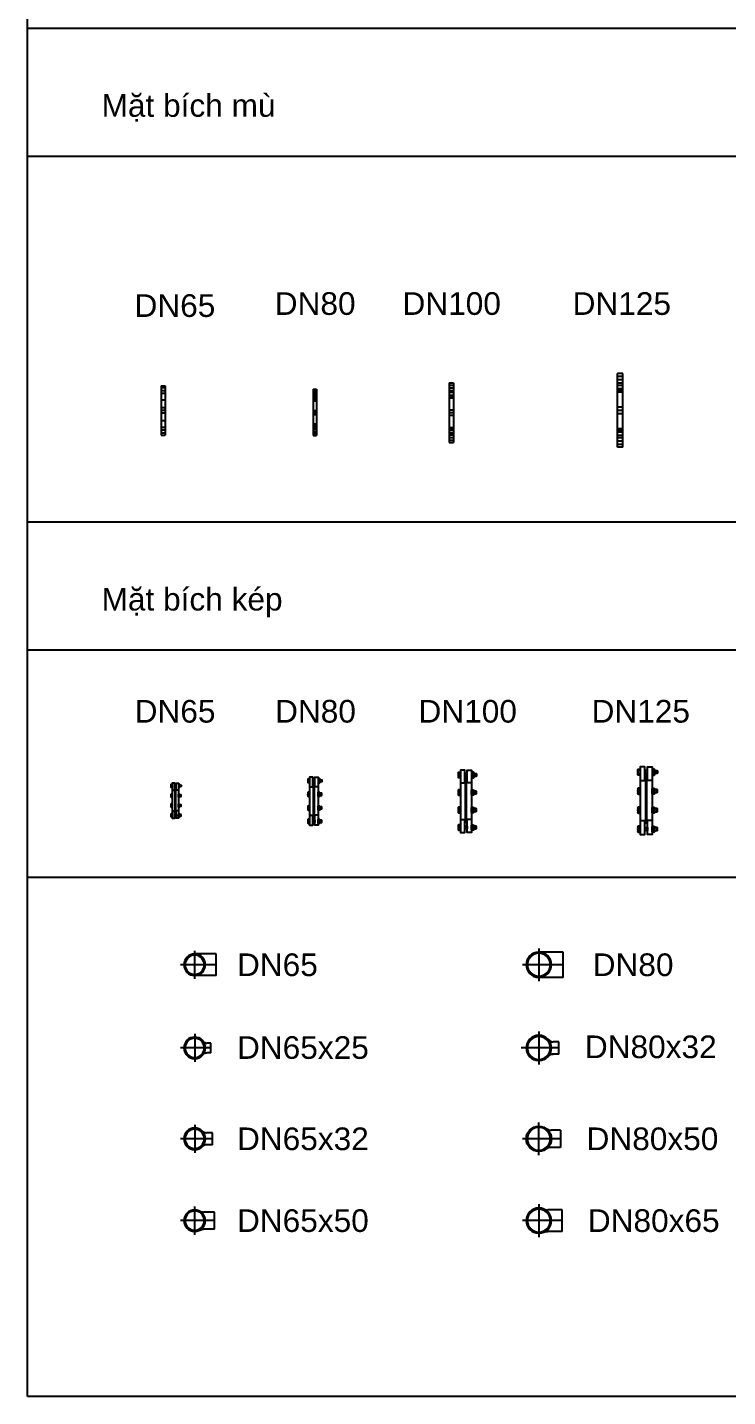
# Model space of a CAD drawing. Header units: millimetres. Extents: x 1218 to 72853, y -34712 to 16286.
# Drawn here: x 47131 to 49607, y 4969 to 9805 of the extents above; entities that cross this region are included whole.
import ezdxf
from ezdxf.enums import TextEntityAlignment as Align

# ---------------------------------------------------------------- set-up
doc = ezdxf.new("R2010")
doc.units = ezdxf.units.MM
doc.set_wipeout_variables(frame=1)
doc.linetypes.add('CENTER', pattern=[50.8, 31.75, -6.35, 6.35, -6.35])
doc.styles.get("Standard").update_dxf_attribs({"font": 'arial.ttf'})

# ---------------------------------------------------------------- blocks, each defined once
blk = doc.blocks.new('BITMU-DN65 PCCC')
at = {"color": 8}
blk.add_wipeout([(-87.5, 0), (-87.5, 14), (87.5, 14), (87.5, 0)], dxfattribs=at)
at = {"extrusion": (1, -2.22045e-16, 0)}
for p, q in [((87.5, 14), (-87.5, 14)), ((-87.5, 14), (-87.5, 0)), ((87.5, 0), (-87.5, 0)), ((87.5, 14), (87.5, 0))]:
    blk.add_line(p, q, dxfattribs=at)
at = {"color": 8}
for p, q in [((-79.5, 0), (-79.5, 14)), ((-60.5, 0), (-60.5, 14)), ((-9.5, 0), (-9.5, 14)), ((9.5, 0), (9.5, 14)), ((60.5, 0), (60.5, 14)), ((79.5, 0), (79.5, 14))]:
    blk.add_line(p, q, dxfattribs=at)
at = {"color": 8, "linetype": 'CENTER'}
for p, q in [((-70, 0), (-70, 14)), ((0, 0), (0, 14)), ((70, 0), (70, 14))]:
    blk.add_line(p, q, dxfattribs=at)
for p, q in [((-36.5, 0), (-36.5, 14)), ((36.5, 0), (36.5, 14))]:
    blk.add_line(p, q)
at = {"flags": 1}
blk.add_attdef('AMC', (0, 14), '', height=0.5, dxfattribs=at)
blk = doc.blocks.new('BITMU-DN80 PCCC')
at = {"color": 8}
blk.add_wipeout([(-81.9, 11.7), (81.9, 11.7), (81.9, 0), (-81.9, 0)], dxfattribs=at)
at = {"extrusion": (1, -2.22045e-16, 0)}
for p, q in [((81.9, 11.7), (-81.9, 11.7)), ((-81.9, 11.7), (-81.9, 0)), ((81.9, 11.7), (81.9, 0)), ((81.9, 0), (-81.9, 0))]:
    blk.add_line(p, q, dxfattribs=at)
at = {"color": 8}
for p, q in [((-75.6, 11.7), (-75.6, 0)), ((-60.8, 11.7), (-60.8, 0)), ((-55.7, 11.7), (-55.7, 0)), ((-40.8, 11.7), (-40.8, 0)), ((-7.4, 11.7), (-7.4, 0)), ((7.4, 11.7), (7.4, 0)), ((40.8, 11.7), (40.8, 0)), ((55.7, 11.7), (55.7, 0)), ((60.8, 11.7), (60.8, 0)), ((75.6, 11.7), (75.6, 0))]:
    blk.add_line(p, q, dxfattribs=at)
at = {"color": 8, "linetype": 'CENTER'}
for p, q in [((-68.2, 11.7), (-68.2, 0)), ((-48.2, 11.7), (-48.2, 0)), ((0, 11.7), (0, 0)), ((48.2, 11.7), (48.2, 0)), ((68.2, 11.7), (68.2, 0))]:
    blk.add_line(p, q, dxfattribs=at)
for p, q in [((-44.5, 11.7), (-44.5, 0)), ((44.5, 11.7), (44.5, 0))]:
    blk.add_line(p, q)
at = {"flags": 1}
blk.add_attdef('AMC', (0, 11.7), '', height=0.5, dxfattribs=at)
blk = doc.blocks.new('BITMU-DN100 PCCC')
at = {"color": 8}
blk.add_wipeout([(-105.3, 15), (105.3, 15), (105.3, 0), (-105.3, 0)], dxfattribs=at)
at = {"extrusion": (1, -2.22045e-16, 0)}
for p, q in [((105.3, 15), (-105.3, 15)), ((-105.3, 15), (-105.3, 0)), ((105.3, 15), (105.3, 0)), ((105.3, 0), (-105.3, 0))]:
    blk.add_line(p, q, dxfattribs=at)
at = {"color": 8}
for p, q in [((-97.3, 15), (-97.3, 0)), ((-78.2, 15), (-78.2, 0)), ((-71.6, 15), (-71.6, 0)), ((-52.5, 15), (-52.5, 0)), ((-9.5, 15), (-9.5, 0)), ((9.5, 15), (9.5, 0)), ((52.5, 15), (52.5, 0)), ((71.6, 15), (71.6, 0)), ((78.2, 15), (78.2, 0)), ((97.3, 15), (97.3, 0))]:
    blk.add_line(p, q, dxfattribs=at)
at = {"color": 8, "linetype": 'CENTER'}
for p, q in [((-87.7, 15), (-87.7, 0)), ((-62, 15), (-62, 0)), ((0, 15), (0, 0)), ((62, 15), (62, 0)), ((87.7, 15), (87.7, 0))]:
    blk.add_line(p, q, dxfattribs=at)
for p, q in [((-57.2, 15), (-57.2, 0)), ((57.2, 15), (57.2, 0))]:
    blk.add_line(p, q)
at = {"flags": 1}
blk.add_attdef('AMC', (0, 15), '', height=0.5, dxfattribs=at)
blk = doc.blocks.new('BITMU-DN125 PCCC')
at = {"color": 8}
blk.add_wipeout([(130.1, 0), (-130.1, 0), (-130.1, 18.6), (130.1, 18.6)], dxfattribs=at)
at = {"extrusion": (-1, -2.22045e-16, 0)}
for p, q in [((-130.1, 18.6), (130.1, 18.6)), ((-130.1, 0), (-130.1, 18.6)), ((-130.1, 0), (130.1, 0)), ((130.1, 0), (130.1, 18.6))]:
    blk.add_line(p, q, dxfattribs=at)
at = {"color": 8}
for p, q in [((-120.2, 0), (-120.2, 18.6)), ((-96.7, 0), (-96.7, 18.6)), ((-88.5, 0), (-88.5, 18.6)), ((-64.9, 0), (-64.9, 18.6)), ((-11.8, 0), (-11.8, 18.6)), ((11.8, 0), (11.8, 18.6)), ((64.9, 0), (64.9, 18.6)), ((88.5, 0), (88.5, 18.6)), ((96.7, 0), (96.7, 18.6)), ((120.2, 0), (120.2, 18.6))]:
    blk.add_line(p, q, dxfattribs=at)
at = {"color": 8, "linetype": 'CENTER'}
for p, q in [((-108.5, 0), (-108.5, 18.6)), ((-76.7, 0), (-76.7, 18.6)), ((0, 0), (0, 18.6)), ((76.7, 0), (76.7, 18.6)), ((108.5, 0), (108.5, 18.6))]:
    blk.add_line(p, q, dxfattribs=at)
for p, q in [((-70.6, 0), (-70.6, 18.6)), ((70.7, 0), (70.7, 18.6))]:
    blk.add_line(p, q)
at = {"flags": 1}
blk.add_attdef('AMC', (0, 18.6), '', height=0.5, dxfattribs=at)
blk = doc.blocks.new('BITKEP-DN125 PCCC')
at = {"color": 8}
for p, q in [((28.7, 105.1), (39.5, 105.1)), ((38.4, 106.2), (38.4, 95.5)), ((-2.5, 93.7), (0, 93.7)), ((-2.5, 93.7), (-2.5, 79.5)), ((0, 79.5), (0, 93.7)), ((39.5, 96.5), (28.7, 96.5)), ((39.5, 37.8), (28.7, 37.8)), ((28.7, 29.2), (39.5, 29.2)), ((38.4, 28.1), (38.4, 38.8)), ((39.5, -29.4), (28.7, -29.4)), ((28.7, -38), (39.5, -38)), ((38.4, -39.1), (38.4, -28.3)), ((39.5, -96.5), (28.7, -96.5)), ((38.4, -106.2), (38.4, -95.5)), ((28.7, -105.1), (39.5, -105.1))]:
    blk.add_line(p, q, dxfattribs=at)
for p, q in [((-22.7, 70.5), (-2.5, 70.5)), ((-5.9, 82.9), (-2.5, 79.5)), ((-2.5, -79.5), (-2.5, 79.5)), ((3.4, 82.9), (0, 79.5)), ((0, 79.5), (0, -79.5)), ((20.1, 70.5), (0, 70.5)), ((-22.7, -70.5), (-2.5, -70.5)), ((-5.9, -82.9), (-2.5, -79.5)), ((0, -79.5), (-2.5, -79.5)), ((20.1, -70.5), (0, -70.5)), ((3.4, -82.9), (0, -79.5))]:
    blk.add_line(p, q)
at = {"color": 8, "linetype": 'Continuous'}
for points in [[(-22.7, 90.1), (-29.4, 90.1), (-30.2, 91.5), (-30.2, 110.2), (-29.4, 111.6), (-22.7, 111.6)], [(27.9, 90.1), (28.7, 91.5), (28.7, 110.2), (27.9, 111.6), (20.9, 111.6), (20.1, 110.2), (20.1, 91.5), (20.9, 90.1)], [(-22.7, 44.2), (-29.4, 44.2), (-30.2, 42.8), (-30.2, 24.1), (-29.4, 22.7), (-22.7, 22.7)], [(27.9, 44.2), (28.7, 42.8), (28.7, 24.1), (27.9, 22.7), (20.9, 22.7), (20.1, 24.1), (20.1, 42.8), (20.9, 44.2)], [(-22.7, -22.9), (-29.4, -22.9), (-30.2, -24.3), (-30.2, -43.1), (-29.4, -44.4), (-22.7, -44.4)], [(27.9, -22.9), (28.7, -24.3), (28.7, -43.1), (27.9, -44.4), (20.9, -44.4), (20.1, -43.1), (20.1, -24.3), (20.9, -22.9)], [(-22.7, -90.1), (-29.4, -90.1), (-30.2, -91.5), (-30.2, -110.2), (-29.4, -111.6), (-22.7, -111.6)], [(27.9, -90.1), (28.7, -91.5), (28.7, -110.2), (27.9, -111.6), (20.9, -111.6), (20.1, -110.2), (20.1, -91.5), (20.9, -90.1)]]:
    blk.add_lwpolyline(points, close=True, dxfattribs=at)
for points in [[(-29.4, 111.6, 0.2948), (-29.4, 106.2, 0.1474), (-29.4, 95.5, 0.2948), (-29.4, 90.1, 0.2948)], [(20.9, 111.6, 0.2948), (20.9, 106.2, 0.1474), (20.9, 95.5, 0.2948), (20.9, 90.1, 0.2948)], [(27.9, 111.6, -0.2948), (27.9, 106.2, -0.1474), (27.9, 95.5, -0.2948), (27.9, 90.1, -0.2948)], [(-29.4, 22.7, -0.2948), (-29.4, 28.1, -0.1474), (-29.4, 38.8, -0.2948), (-29.4, 44.2, -0.2948)], [(20.9, 22.7, -0.2948), (20.9, 28.1, -0.1474), (20.9, 38.8, -0.2948), (20.9, 44.2, -0.2948)], [(27.9, 22.7, 0.2948), (27.9, 28.1, 0.1474), (27.9, 38.8, 0.2948), (27.9, 44.2, 0.2948)], [(-29.4, -44.4, -0.2948), (-29.4, -39.1, -0.1474), (-29.4, -28.3, -0.2948), (-29.4, -22.9, -0.2948)], [(20.9, -44.4, -0.2948), (20.9, -39.1, -0.1474), (20.9, -28.3, -0.2948), (20.9, -22.9, -0.2948)], [(27.9, -44.4, 0.2948), (27.9, -39.1, 0.1474), (27.9, -28.3, 0.2948), (27.9, -22.9, 0.2948)], [(-29.4, -111.6, -0.2948), (-29.4, -106.2, -0.1474), (-29.4, -95.5, -0.2948), (-29.4, -90.1, -0.2948)], [(20.9, -111.6, -0.2948), (20.9, -106.2, -0.1474), (20.9, -95.5, -0.2948), (20.9, -90.1, -0.2948)], [(27.9, -111.6, 0.2948), (27.9, -106.2, 0.1474), (27.9, -95.5, 0.2948), (27.9, -90.1, 0.2948)]]:
    blk.add_lwpolyline(points, format="xyb", dxfattribs=at)
for points in [[(-22.7, 106.2), (-29.4, 106.2)], [(20.9, 106.2), (27.9, 106.2)], [(-22.7, 95.5), (-29.4, 95.5)], [(20.9, 95.5), (27.9, 95.5)], [(-22.7, 38.8), (-29.4, 38.8)], [(-22.7, 28.1), (-29.4, 28.1)], [(20.9, 38.8), (27.9, 38.8)], [(20.9, 28.1), (27.9, 28.1)], [(-22.7, -28.3), (-29.4, -28.3)], [(-22.7, -39.1), (-29.4, -39.1)], [(20.9, -28.3), (27.9, -28.3)], [(20.9, -39.1), (27.9, -39.1)], [(-22.7, -95.5), (-29.4, -95.5)], [(20.9, -95.5), (27.9, -95.5)], [(-22.7, -106.2), (-29.4, -106.2)], [(20.9, -106.2), (27.9, -106.2)]]:
    blk.add_lwpolyline(points, dxfattribs=at)
for points in [[(-5.9, 70.5), (-5.9, 119.6), (-22.7, 119.6), (-22.7, -119.6), (-5.9, -119.6), (-5.9, -70.5)], [(3.4, 70.5), (3.4, 119.6), (20.1, 119.6), (20.1, -119.6), (3.4, -119.6), (3.4, -70.5)]]:
    blk.add_lwpolyline(points)
at = {"color": 8}
for points in [[(-5.9, 95.5), (3.4, 95.5), (3.4, 106.2), (-5.9, 106.2)], [(-5.9, 96.5), (3.4, 96.5), (3.4, 105.1), (-5.9, 105.1)], [(-5.9, -95.5), (3.4, -95.5), (3.4, -106.2), (-5.9, -106.2)], [(-5.9, -96.5), (3.4, -96.5), (3.4, -105.1), (-5.9, -105.1)]]:
    blk.add_lwpolyline(points, close=True, dxfattribs=at)
for points in [[(28.7, 106.2), (38.4, 106.2), (39.5, 105.1), (39.5, 96.5), (38.4, 95.5), (28.7, 95.5)], [(28.7, 28.1), (38.4, 28.1), (39.5, 29.2), (39.5, 37.8), (38.4, 38.8), (28.7, 38.8)], [(28.7, -39.1), (38.4, -39.1), (39.5, -38), (39.5, -29.4), (38.4, -28.3), (28.7, -28.3)], [(28.7, -106.2), (38.4, -106.2), (39.5, -105.1), (39.5, -96.5), (38.4, -95.5), (28.7, -95.5)]]:
    blk.add_lwpolyline(points, dxfattribs=at)
at = {"flags": 1}
blk.add_attdef('AMC', (20.1, 0), '', height=0.5, dxfattribs=at)
blk = doc.blocks.new('BITKEP-DN100 PCCC')
at = {"color": 8}
for p, q in [((35.3, 97.7), (35.3, 87.8)), ((-2.3, 86.2), (0, 86.2)), ((-2.3, 86.2), (-2.3, 73.2)), ((0, 73.2), (0, 86.2)), ((26.4, 96.7), (36.3, 96.7)), ((36.3, 88.8), (26.4, 88.8)), ((36.3, 34.7), (26.4, 34.7)), ((26.4, 26.8), (36.3, 26.8)), ((35.3, 25.8), (35.3, 35.7)), ((36.3, -27), (26.4, -27)), ((26.4, -34.9), (36.3, -34.9)), ((35.3, -35.9), (35.3, -26)), ((36.3, -88.8), (26.4, -88.8)), ((26.4, -96.7), (36.3, -96.7)), ((35.3, -97.7), (35.3, -87.8))]:
    blk.add_line(p, q, dxfattribs=at)
for p, q in [((-20.8, 64.8), (-2.3, 64.8)), ((-5.4, 76.2), (-2.3, 73.2)), ((-2.3, -73.2), (-2.3, 73.2)), ((3.1, 76.2), (0, 73.2)), ((0, 73.2), (0, -73.2)), ((18.5, 64.8), (0, 64.8)), ((-20.8, -64.8), (-2.3, -64.8)), ((-5.4, -76.2), (-2.3, -73.2)), ((0, -73.2), (-2.3, -73.2)), ((18.5, -64.8), (0, -64.8)), ((3.1, -76.2), (0, -73.2))]:
    blk.add_line(p, q)
at = {"color": 8, "linetype": 'Continuous'}
for points in [[(-20.8, 82.9), (-27, 82.9), (-27.8, 84.1), (-27.8, 101.4), (-27, 102.6), (-20.8, 102.6)], [(25.7, 82.9), (26.4, 84.1), (26.4, 101.4), (25.7, 102.6), (19.3, 102.6), (18.5, 101.4), (18.5, 84.1), (19.3, 82.9)], [(-20.8, 40.7), (-27, 40.7), (-27.8, 39.4), (-27.8, 22.2), (-27, 20.9), (-20.8, 20.9)], [(25.7, 40.7), (26.4, 39.4), (26.4, 22.2), (25.7, 20.9), (19.3, 20.9), (18.5, 22.2), (18.5, 39.4), (19.3, 40.7)], [(-20.8, -21.1), (-27, -21.1), (-27.8, -22.4), (-27.8, -39.6), (-27, -40.9), (-20.8, -40.9)], [(25.7, -21.1), (26.4, -22.4), (26.4, -39.6), (25.7, -40.9), (19.3, -40.9), (18.5, -39.6), (18.5, -22.4), (19.3, -21.1)], [(-20.8, -82.9), (-27, -82.9), (-27.8, -84.1), (-27.8, -101.4), (-27, -102.6), (-20.8, -102.6)], [(25.7, -82.9), (26.4, -84.1), (26.4, -101.4), (25.7, -102.6), (19.3, -102.6), (18.5, -101.4), (18.5, -84.1), (19.3, -82.9)]]:
    blk.add_lwpolyline(points, close=True, dxfattribs=at)
for points in [[(-27, 102.6, 0.2948), (-27, 97.7, 0.1474), (-27, 87.8, 0.2948), (-27, 82.9, 0.2948)], [(19.3, 102.6, 0.2948), (19.3, 97.7, 0.1474), (19.3, 87.8, 0.2948), (19.3, 82.9, 0.2948)], [(25.7, 102.6, -0.2948), (25.7, 97.7, -0.1474), (25.7, 87.8, -0.2948), (25.7, 82.9, -0.2948)], [(-27, 20.9, -0.2948), (-27, 25.8, -0.1474), (-27, 35.7, -0.2948), (-27, 40.7, -0.2948)], [(19.3, 20.9, -0.2948), (19.3, 25.8, -0.1474), (19.3, 35.7, -0.2948), (19.3, 40.7, -0.2948)], [(25.7, 20.9, 0.2948), (25.7, 25.8, 0.1474), (25.7, 35.7, 0.2948), (25.7, 40.7, 0.2948)], [(-27, -40.9, -0.2948), (-27, -35.9, -0.1474), (-27, -26, -0.2948), (-27, -21.1, -0.2948)], [(19.3, -40.9, -0.2948), (19.3, -35.9, -0.1474), (19.3, -26, -0.2948), (19.3, -21.1, -0.2948)], [(25.7, -40.9, 0.2948), (25.7, -35.9, 0.1474), (25.7, -26, 0.2948), (25.7, -21.1, 0.2948)], [(-27, -102.6, -0.2948), (-27, -97.7, -0.1474), (-27, -87.8, -0.2948), (-27, -82.9, -0.2948)], [(19.3, -102.6, -0.2948), (19.3, -97.7, -0.1474), (19.3, -87.8, -0.2948), (19.3, -82.9, -0.2948)], [(25.7, -102.6, 0.2948), (25.7, -97.7, 0.1474), (25.7, -87.8, 0.2948), (25.7, -82.9, 0.2948)]]:
    blk.add_lwpolyline(points, format="xyb", dxfattribs=at)
for points in [[(-20.8, 97.7), (-27, 97.7)], [(19.3, 97.7), (25.7, 97.7)], [(-20.8, 87.8), (-27, 87.8)], [(19.3, 87.8), (25.7, 87.8)], [(-20.8, 35.7), (-27, 35.7)], [(-20.8, 25.8), (-27, 25.8)], [(19.3, 35.7), (25.7, 35.7)], [(19.3, 25.8), (25.7, 25.8)], [(-20.8, -26), (-27, -26)], [(-20.8, -35.9), (-27, -35.9)], [(19.3, -26), (25.7, -26)], [(19.3, -35.9), (25.7, -35.9)], [(-20.8, -87.8), (-27, -87.8)], [(19.3, -87.8), (25.7, -87.8)], [(-20.8, -97.7), (-27, -97.7)], [(19.3, -97.7), (25.7, -97.7)]]:
    blk.add_lwpolyline(points, dxfattribs=at)
for points in [[(-5.4, 64.8), (-5.4, 110), (-20.8, 110), (-20.8, -110), (-5.4, -110), (-5.4, -64.8)], [(3.1, 64.8), (3.1, 110), (18.5, 110), (18.5, -110), (3.1, -110), (3.1, -64.8)]]:
    blk.add_lwpolyline(points)
at = {"color": 8}
for points in [[(-5.4, 87.8), (3.1, 87.8), (3.1, 97.7), (-5.4, 97.7)], [(-5.4, 88.8), (3.1, 88.8), (3.1, 96.7), (-5.4, 96.7)], [(-5.4, -87.8), (3.1, -87.8), (3.1, -97.7), (-5.4, -97.7)], [(-5.4, -88.8), (3.1, -88.8), (3.1, -96.7), (-5.4, -96.7)]]:
    blk.add_lwpolyline(points, close=True, dxfattribs=at)
for points in [[(26.4, 97.7), (35.3, 97.7), (36.3, 96.7), (36.3, 88.8), (35.3, 87.8), (26.4, 87.8)], [(26.4, 25.8), (35.3, 25.8), (36.3, 26.8), (36.3, 34.7), (35.3, 35.7), (26.4, 35.7)], [(26.4, -35.9), (35.3, -35.9), (36.3, -34.9), (36.3, -27), (35.3, -26), (26.4, -26)], [(26.4, -97.7), (35.3, -97.7), (36.3, -96.7), (36.3, -88.8), (35.3, -87.8), (26.4, -87.8)]]:
    blk.add_lwpolyline(points, dxfattribs=at)
at = {"flags": 1}
blk.add_attdef('AMC', (18.5, 0), '', height=0.5, dxfattribs=at)
blk = doc.blocks.new('BITKEP-DN80 PCCC')
for p, q in [((-16.1, 50.1), (-1.8, 50.1)), ((-4.2, 58.9), (-1.8, 56.5)), ((-1.8, -56.5), (-1.8, 56.5)), ((2.4, 58.9), (0, 56.5)), ((0, 56.5), (0, -56.5)), ((14.3, 50.1), (0, 50.1)), ((-16.1, -50.1), (-1.8, -50.1)), ((-4.2, -58.9), (-1.8, -56.5)), ((0, -56.5), (-1.8, -56.5)), ((14.3, -50.1), (0, -50.1)), ((2.4, -58.9), (0, -56.5))]:
    blk.add_line(p, q)
at = {"color": 8}
for p, q in [((-1.8, 66.6), (0, 66.6)), ((-1.8, 66.6), (-1.8, 56.5)), ((0, 56.5), (0, 66.6)), ((20.4, 74.6), (28, 74.6)), ((28, 68.5), (20.4, 68.5)), ((27.3, 75.4), (27.3, 67.8)), ((28, 26.8), (20.4, 26.8)), ((20.4, 20.7), (28, 20.7)), ((27.3, 19.9), (27.3, 27.6)), ((28, -20.9), (20.4, -20.9)), ((20.4, -27), (28, -27)), ((27.3, -27.7), (27.3, -20.1)), ((28, -68.5), (20.4, -68.5)), ((20.4, -74.6), (28, -74.6)), ((27.3, -75.4), (27.3, -67.8))]:
    blk.add_line(p, q, dxfattribs=at)
at = {"color": 8, "linetype": 'Continuous'}
for points in [[(-16.1, 64), (-20.9, 64), (-21.4, 64.9), (-21.4, 78.2), (-20.9, 79.2), (-16.1, 79.2)], [(19.8, 64), (20.4, 64.9), (20.4, 78.2), (19.8, 79.2), (14.9, 79.2), (14.3, 78.2), (14.3, 64.9), (14.9, 64)], [(-16.1, 31.4), (-20.9, 31.4), (-21.4, 30.4), (-21.4, 17.1), (-20.9, 16.1), (-16.1, 16.1)], [(19.8, 31.4), (20.4, 30.4), (20.4, 17.1), (19.8, 16.1), (14.9, 16.1), (14.3, 17.1), (14.3, 30.4), (14.9, 31.4)], [(-16.1, -16.3), (-20.9, -16.3), (-21.4, -17.3), (-21.4, -30.6), (-20.9, -31.5), (-16.1, -31.5)], [(19.8, -16.3), (20.4, -17.3), (20.4, -30.6), (19.8, -31.5), (14.9, -31.5), (14.3, -30.6), (14.3, -17.3), (14.9, -16.3)], [(-16.1, -64), (-20.9, -64), (-21.4, -64.9), (-21.4, -78.2), (-20.9, -79.2), (-16.1, -79.2)], [(19.8, -64), (20.4, -64.9), (20.4, -78.2), (19.8, -79.2), (14.9, -79.2), (14.3, -78.2), (14.3, -64.9), (14.9, -64)]]:
    blk.add_lwpolyline(points, close=True, dxfattribs=at)
for points in [[(-20.9, 79.2, 0.2948), (-20.9, 75.4, 0.1474), (-20.9, 67.8, 0.2948), (-20.9, 64, 0.2948)], [(14.9, 79.2, 0.2948), (14.9, 75.4, 0.1474), (14.9, 67.8, 0.2948), (14.9, 64, 0.2948)], [(19.8, 79.2, -0.2948), (19.8, 75.4, -0.1474), (19.8, 67.8, -0.2948), (19.8, 64, -0.2948)], [(-20.9, 16.1, -0.2948), (-20.9, 19.9, -0.1474), (-20.9, 27.6, -0.2948), (-20.9, 31.4, -0.2948)], [(14.9, 16.1, -0.2948), (14.9, 19.9, -0.1474), (14.9, 27.6, -0.2948), (14.9, 31.4, -0.2948)], [(19.8, 16.1, 0.2948), (19.8, 19.9, 0.1474), (19.8, 27.6, 0.2948), (19.8, 31.4, 0.2948)], [(-20.9, -31.5, -0.2948), (-20.9, -27.7, -0.1474), (-20.9, -20.1, -0.2948), (-20.9, -16.3, -0.2948)], [(14.9, -31.5, -0.2948), (14.9, -27.7, -0.1474), (14.9, -20.1, -0.2948), (14.9, -16.3, -0.2948)], [(19.8, -31.5, 0.2948), (19.8, -27.7, 0.1474), (19.8, -20.1, 0.2948), (19.8, -16.3, 0.2948)], [(-20.9, -79.2, -0.2948), (-20.9, -75.4, -0.1474), (-20.9, -67.8, -0.2948), (-20.9, -64, -0.2948)], [(14.9, -79.2, -0.2948), (14.9, -75.4, -0.1474), (14.9, -67.8, -0.2948), (14.9, -64, -0.2948)], [(19.8, -79.2, 0.2948), (19.8, -75.4, 0.1474), (19.8, -67.8, 0.2948), (19.8, -64, 0.2948)]]:
    blk.add_lwpolyline(points, format="xyb", dxfattribs=at)
for points in [[(-16.1, 75.4), (-20.9, 75.4)], [(-16.1, 67.8), (-20.9, 67.8)], [(14.9, 75.4), (19.8, 75.4)], [(14.9, 67.8), (19.8, 67.8)], [(-16.1, 27.6), (-20.9, 27.6)], [(-16.1, 19.9), (-20.9, 19.9)], [(14.9, 27.6), (19.8, 27.6)], [(14.9, 19.9), (19.8, 19.9)], [(-16.1, -20.1), (-20.9, -20.1)], [(-16.1, -27.7), (-20.9, -27.7)], [(14.9, -20.1), (19.8, -20.1)], [(14.9, -27.7), (19.8, -27.7)], [(-16.1, -67.8), (-20.9, -67.8)], [(-16.1, -75.4), (-20.9, -75.4)], [(14.9, -67.8), (19.8, -67.8)], [(14.9, -75.4), (19.8, -75.4)]]:
    blk.add_lwpolyline(points, dxfattribs=at)
for points in [[(-4.2, 50.1), (-4.2, 84.9), (-16.1, 84.9), (-16.1, -84.9), (-4.2, -84.9), (-4.2, -50.1)], [(2.4, 50.1), (2.4, 84.9), (14.3, 84.9), (14.3, -84.9), (2.4, -84.9), (2.4, -50.1)]]:
    blk.add_lwpolyline(points)
at = {"color": 8}
for points in [[(-4.2, 67.8), (2.4, 67.8), (2.4, 75.4), (-4.2, 75.4)], [(-4.2, 68.5), (2.4, 68.5), (2.4, 74.6), (-4.2, 74.6)], [(-4.2, -67.8), (2.4, -67.8), (2.4, -75.4), (-4.2, -75.4)], [(-4.2, -68.5), (2.4, -68.5), (2.4, -74.6), (-4.2, -74.6)]]:
    blk.add_lwpolyline(points, close=True, dxfattribs=at)
for points in [[(20.4, 75.4), (27.3, 75.4), (28, 74.6), (28, 68.5), (27.3, 67.8), (20.4, 67.8)], [(20.4, 19.9), (27.3, 19.9), (28, 20.7), (28, 26.8), (27.3, 27.6), (20.4, 27.6)], [(20.4, -27.7), (27.3, -27.7), (28, -27), (28, -20.9), (27.3, -20.1), (20.4, -20.1)], [(20.4, -75.4), (27.3, -75.4), (28, -74.6), (28, -68.5), (27.3, -67.8), (20.4, -67.8)]]:
    blk.add_lwpolyline(points, dxfattribs=at)
at = {"flags": 1}
blk.add_attdef('AMC', (14.3, 0), '', height=0.5, dxfattribs=at)
blk = doc.blocks.new('BITKEP-DN65 PCCC')
at = {"color": 8}
for p, q in [((-1.3, 48.5), (0, 48.5)), ((-1.3, 48.5), (-1.3, 41.2)), ((0, 41.2), (0, 48.5)), ((14.9, 54.4), (20.4, 54.4)), ((20.4, 50), (14.9, 50)), ((19.9, 55), (19.9, 49.4)), ((20.4, 19.5), (14.9, 19.5)), ((14.9, 15.1), (20.4, 15.1)), ((19.9, 14.5), (19.9, 20.1)), ((20.4, -15.2), (14.9, -15.2)), ((14.9, -19.7), (20.4, -19.7)), ((19.9, -20.2), (19.9, -14.7)), ((20.4, -50), (14.9, -50)), ((14.9, -54.4), (20.4, -54.4)), ((19.9, -55), (19.9, -49.4))]:
    blk.add_line(p, q, dxfattribs=at)
for p, q in [((-11.7, 36.5), (-1.3, 36.5)), ((-3, 42.9), (-1.3, 41.2)), ((-1.3, -41.2), (-1.3, 41.2)), ((1.7, 42.9), (0, 41.2)), ((0, 41.2), (0, -41.2)), ((10.4, 36.5), (0, 36.5)), ((-11.7, -36.5), (-1.3, -36.5)), ((-3, -42.9), (-1.3, -41.2)), ((0, -41.2), (-1.3, -41.2)), ((10.4, -36.5), (0, -36.5)), ((1.7, -42.9), (0, -41.2))]:
    blk.add_line(p, q)
at = {"color": 8, "linetype": 'Continuous'}
for points in [[(-11.7, 46.6), (-15.2, 46.6), (-15.6, 47.3), (-15.6, 57.1), (-15.2, 57.8), (-11.7, 57.8)], [(14.5, 46.6), (14.9, 47.3), (14.9, 57.1), (14.5, 57.8), (10.8, 57.8), (10.4, 57.1), (10.4, 47.3), (10.8, 46.6)], [(-11.7, 22.9), (-15.2, 22.9), (-15.6, 22.2), (-15.6, 12.5), (-15.2, 11.8), (-11.7, 11.8)], [(14.5, 22.9), (14.9, 22.2), (14.9, 12.5), (14.5, 11.8), (10.8, 11.8), (10.4, 12.5), (10.4, 22.2), (10.8, 22.9)], [(-11.7, -11.9), (-15.2, -11.9), (-15.6, -12.6), (-15.6, -22.3), (-15.2, -23), (-11.7, -23)], [(-11.7, -46.6), (-15.2, -46.6), (-15.6, -47.3), (-15.6, -57.1), (-15.2, -57.8), (-11.7, -57.8)], [(14.5, -11.9), (14.9, -12.6), (14.9, -22.3), (14.5, -23), (10.8, -23), (10.4, -22.3), (10.4, -12.6), (10.8, -11.9)], [(14.5, -46.6), (14.9, -47.3), (14.9, -57.1), (14.5, -57.8), (10.8, -57.8), (10.4, -57.1), (10.4, -47.3), (10.8, -46.6)]]:
    blk.add_lwpolyline(points, close=True, dxfattribs=at)
for points in [[(-15.2, 57.8, 0.2948), (-15.2, 55, 0.1474), (-15.2, 49.4, 0.2948), (-15.2, 46.6, 0.2948)], [(10.8, 57.8, 0.2948), (10.8, 55, 0.1474), (10.8, 49.4, 0.2948), (10.8, 46.6, 0.2948)], [(14.5, 57.8, -0.2948), (14.5, 55, -0.1474), (14.5, 49.4, -0.2948), (14.5, 46.6, -0.2948)], [(-15.2, 11.8, -0.2948), (-15.2, 14.5, -0.1474), (-15.2, 20.1, -0.2948), (-15.2, 22.9, -0.2948)], [(10.8, 11.8, -0.2948), (10.8, 14.5, -0.1474), (10.8, 20.1, -0.2948), (10.8, 22.9, -0.2948)], [(14.5, 11.8, 0.2948), (14.5, 14.5, 0.1474), (14.5, 20.1, 0.2948), (14.5, 22.9, 0.2948)], [(-15.2, -23, -0.2948), (-15.2, -20.2, -0.1474), (-15.2, -14.7, -0.2948), (-15.2, -11.9, -0.2948)], [(-15.2, -57.8, -0.2948), (-15.2, -55, -0.1474), (-15.2, -49.4, -0.2948), (-15.2, -46.6, -0.2948)], [(10.8, -23, -0.2948), (10.8, -20.2, -0.1474), (10.8, -14.7, -0.2948), (10.8, -11.9, -0.2948)], [(10.8, -57.8, -0.2948), (10.8, -55, -0.1474), (10.8, -49.4, -0.2948), (10.8, -46.6, -0.2948)], [(14.5, -23, 0.2948), (14.5, -20.2, 0.1474), (14.5, -14.7, 0.2948), (14.5, -11.9, 0.2948)], [(14.5, -57.8, 0.2948), (14.5, -55, 0.1474), (14.5, -49.4, 0.2948), (14.5, -46.6, 0.2948)]]:
    blk.add_lwpolyline(points, format="xyb", dxfattribs=at)
for points in [[(-11.7, 55), (-15.2, 55)], [(-11.7, 49.4), (-15.2, 49.4)], [(10.8, 55), (14.5, 55)], [(10.8, 49.4), (14.5, 49.4)], [(-11.7, 20.1), (-15.2, 20.1)], [(-11.7, 14.5), (-15.2, 14.5)], [(10.8, 20.1), (14.5, 20.1)], [(10.8, 14.5), (14.5, 14.5)], [(-11.7, -14.7), (-15.2, -14.7)], [(-11.7, -20.2), (-15.2, -20.2)], [(10.8, -14.7), (14.5, -14.7)], [(10.8, -20.2), (14.5, -20.2)], [(-11.7, -49.4), (-15.2, -49.4)], [(-11.7, -55), (-15.2, -55)], [(10.8, -49.4), (14.5, -49.4)], [(10.8, -55), (14.5, -55)]]:
    blk.add_lwpolyline(points, dxfattribs=at)
for points in [[(-3, 36.5), (-3, 61.9), (-11.7, 61.9), (-11.7, -61.9), (-3, -61.9), (-3, -36.5)], [(1.7, 36.5), (1.7, 61.9), (10.4, 61.9), (10.4, -61.9), (1.7, -61.9), (1.7, -36.5)]]:
    blk.add_lwpolyline(points)
at = {"color": 8}
for points in [[(-3, 49.4), (1.7, 49.4), (1.7, 55), (-3, 55)], [(-3, 50), (1.7, 50), (1.7, 54.4), (-3, 54.4)], [(-3, -49.4), (1.7, -49.4), (1.7, -55), (-3, -55)], [(-3, -50), (1.7, -50), (1.7, -54.4), (-3, -54.4)]]:
    blk.add_lwpolyline(points, close=True, dxfattribs=at)
for points in [[(14.9, 55), (19.9, 55), (20.4, 54.4), (20.4, 50), (19.9, 49.4), (14.9, 49.4)], [(14.9, 14.5), (19.9, 14.5), (20.4, 15.1), (20.4, 19.5), (19.9, 20.1), (14.9, 20.1)], [(14.9, -20.2), (19.9, -20.2), (20.4, -19.7), (20.4, -15.2), (19.9, -14.7), (14.9, -14.7)], [(14.9, -55), (19.9, -55), (20.4, -54.4), (20.4, -50), (19.9, -49.4), (14.9, -49.4)]]:
    blk.add_lwpolyline(points, dxfattribs=at)
at = {"flags": 1}
blk.add_attdef('AMC', (10.4, 0), '', height=0.5, dxfattribs=at)
blk = doc.blocks.new('TETOP-DN65 PCCC')
at = {"lineweight": -2}
for p, q in [((0, -49.595), (0, 49.595)), ((76, 0), (-49.595, 0))]:
    blk.add_line(p, q, dxfattribs=at)
for p, q in [((76, 38.15), (0, 38.15)), ((76, -38.15), (76, 38.15)), ((76, -38.15), (0, -38.15))]:
    blk.add_line(p, q)
at = {"extrusion": (0, 0, -1)}
for radius in [38.15, 33.95]:
    blk.add_circle((0, 0), radius, dxfattribs=at)
at = {"flags": 1}
blk.add_attdef('AMC', (76, 0), '', height=0.5, dxfattribs=at)
blk = doc.blocks.new('TETOP-DN80 PCCC')
at = {"lineweight": -2}
for p, q in [((0, 57.85), (0, -57.85)), ((86, 0), (-57.85, 0))]:
    blk.add_line(p, q, dxfattribs=at)
for p, q in [((86, 44.5), (0, 44.5)), ((86, -44.5), (86, 44.5)), ((86, -44.5), (0, -44.5))]:
    blk.add_line(p, q)
at = {"extrusion": (0, 0, -1)}
for radius in [44.5, 40.5]:
    blk.add_circle((0, 0), radius, dxfattribs=at)
at = {"flags": 1}
blk.add_attdef('AMC', (86, 0), '', height=0.5, dxfattribs=at)
blk = doc.blocks.new('TETOP-DN65x25 PCCC')
for p, q in [((17, 57), (-17, 57)), ((-17, 57), (-17, 43.4)), ((17, 57), (17, 43.4))]:
    blk.add_line(p, q)
at = {"lineweight": -2}
for p, q in [((0, 57), (0, -49.6)), ((-49.6, 0), (49.6, 0))]:
    blk.add_line(p, q, dxfattribs=at)
at = {"extrusion": (0, 0, -1)}
for radius in [38.2, 34]:
    blk.add_circle((0, 0), radius, dxfattribs=at)
blk.add_arc((-34, 43.4), 17, 308.0433, 0)
blk.add_arc((-34, 43.4), 17, 308.0433, 0, dxfattribs=at)
at = {"flags": 1}
blk.add_attdef('AMC', (0, 57), '', height=0.5, dxfattribs=at)
blk = doc.blocks.new('TETOP-DN65x32 PCCC')
at = {"lineweight": -2}
for p, q in [((0, 49.6), (0, -49.6)), ((63, 0), (-49.6, 0))]:
    blk.add_line(p, q, dxfattribs=at)
for p, q in [((63, 21.3), (41.8, 21.3)), ((63, -21.4), (63, 21.3)), ((63, -21.4), (41.8, -21.4))]:
    blk.add_line(p, q)
at = {"extrusion": (0, 0, -1)}
for radius in [38.1, 34]:
    blk.add_circle((0, 0), radius, dxfattribs=at)
for centre, start, end in [((41.8, 43.7), 226.2516, 270), ((41.8, 43.7), 226.2516, 270), ((41.8, -43.7), 90, 133.7484)]:
    blk.add_arc(centre, 22.4, start, end)
at = {"flags": 1}
blk.add_attdef('AMC', (63, 0), '', height=0.5, dxfattribs=at)
blk = doc.blocks.new('TETOP-DN65x50 PCCC')
at = {"lineweight": -2}
for p, q in [((0, -49.6), (0, 49.6)), ((70, 0), (-49.6, 0))]:
    blk.add_line(p, q, dxfattribs=at)
for p, q in [((70, 30.2), (31.5, 30.2)), ((70, -30.3), (70, 30.2)), ((70, -30.3), (31.5, -30.3))]:
    blk.add_line(p, q)
at = {"extrusion": (0, 0, -1)}
for radius in [38.1, 34]:
    blk.add_circle((0, 0), radius, dxfattribs=at)
blk.add_arc((-31.5, -58.9), 28.7, 61.8558, 90, dxfattribs=at)
for points, knots in [([(18, 33.6), (18.3, 33.5), (18.8, 33.2), (19.6, 32.9), (20.4, 32.5), (21.2, 32.2), (22, 31.9), (22.8, 31.6), (23.7, 31.3), (24.5, 31.1), (25.4, 30.9), (26.3, 30.7), (27.1, 30.6), (28, 30.5), (28.9, 30.4), (29.8, 30.3), (30.6, 30.3), (31.2, 30.3), (31.5, 30.2)], [0, 0, 0, 0, 0.875635, 1.752956, 2.630935, 3.50855, 4.385524, 5.264269, 6.144747, 7.026563, 7.909311, 8.792567, 9.675912, 10.558916, 11.441161, 12.322233, 13.201731, 14.079272, 14.079272, 14.079272, 14.079272]), ([(31.5, -30.3), (31.2, -30.3), (30.6, -30.3), (29.8, -30.3), (28.9, -30.4), (28, -30.5), (27.1, -30.6), (26.3, -30.7), (25.4, -30.9), (24.5, -31.1), (23.7, -31.3), (22.8, -31.6), (22, -31.9), (21.2, -32.2), (20.4, -32.5), (19.6, -32.9), (18.8, -33.2), (18.3, -33.5), (18, -33.6)], [0, 0, 0, 0, 0.878089, 1.757936, 2.639156, 3.521341, 4.404076, 5.286937, 6.169501, 7.051346, 7.932063, 8.811251, 9.688867, 10.567484, 11.446886, 12.326041, 13.203923, 14.079498, 14.079498, 14.079498, 14.079498])]:
    blk.add_open_spline(points, degree=3, knots=knots)
at = {"flags": 1}
blk.add_attdef('AMC', (70, 0), '', height=0.5, dxfattribs=at)
blk = doc.blocks.new('TETOP-DN80x32 PCCC')
at = {"lineweight": -2}
for p, q in [((0, 57.9), (0, -57.9)), ((70, 0), (-63, 0))]:
    blk.add_line(p, q, dxfattribs=at)
for p, q in [((70, 21.5), (50.7, 21.5)), ((70, -21.5), (70, 21.5)), ((70, -21.5), (50.7, -21.5))]:
    blk.add_line(p, q)
at = {"extrusion": (0, 0, -1)}
for radius in [44.5, 40.5]:
    blk.add_circle((0, 0), radius, dxfattribs=at)
for centre, radius, start, end in [((50.7, 44.5), 23, 221.2242, 270), ((50.7, -44.4), 22.9, 90, 138.7758)]:
    blk.add_arc(centre, radius, start, end)
blk.add_arc((-50.7, -44.4), 23, 41.2242, 90, dxfattribs=at)
at = {"flags": 1}
blk.add_attdef('AMC', (70, 0), '', height=0.5, dxfattribs=at)
blk = doc.blocks.new('TETOP-DN80x50 PCCC')
at = {"lineweight": -2}
for p, q in [((0, -57.9), (0, 57.9)), ((76, 0), (-57.9, 0))]:
    blk.add_line(p, q, dxfattribs=at)
for p, q in [((76, 30.5), (42.9, 30.5)), ((76, 30.5), (76, -30.5)), ((76, -30.5), (42.9, -30.5))]:
    blk.add_line(p, q)
blk.add_circle((0, 0), 44.5)
at = {"extrusion": (0, 0, -1)}
blk.add_circle((0, 0), 40.5, dxfattribs=at)
for centre, radius, start, end in [((42.9, 58.9), 28.4, 233.8839, 270), ((42.9, 58.9), 28.4, 233.8839, 270), ((42.9, -58.8), 28.3, 90, 126.1161)]:
    blk.add_arc(centre, radius, start, end)
at = {"flags": 1}
blk.add_attdef('AMC', (76, 0), '', height=0.5, dxfattribs=at)
blk = doc.blocks.new('TETOP-DN80x65 PCCC')
at = {"lineweight": -2}
for p, q in [((0, 57.9), (0, -57.9)), ((82, 0), (-57.9, 0))]:
    blk.add_line(p, q, dxfattribs=at)
for p, q in [((82, 38), (31.2, 38)), ((82, -38), (82, 38)), ((82, -38), (31.2, -38))]:
    blk.add_line(p, q)
at = {"extrusion": (0, 0, -1)}
for radius in [44.5, 40.5]:
    blk.add_circle((0, 0), radius, dxfattribs=at)
blk.add_arc((-31.2, -71.8), 33.8, 66.4817, 90, dxfattribs=at)
blk.add_arc((31.2, -71.8), 33.7, 90, 113.5183)
blk.add_open_spline([(17.8, 40.8), (18, 40.7), (18.6, 40.5), (19.4, 40.2), (20.2, 39.9), (21, 39.6), (21.8, 39.3), (22.7, 39.1), (23.5, 38.9), (24.3, 38.7), (25.2, 38.5), (26, 38.4), (26.9, 38.3), (27.8, 38.2), (28.6, 38.1), (29.5, 38), (30.4, 38), (30.9, 38), (31.2, 38)], degree=3, knots=[0, 0, 0, 0, 0.8628, 1.726713, 2.591027, 3.455036, 4.318791, 5.183874, 6.050133, 6.917294, 7.785074, 8.653183, 9.521335, 10.389239, 11.256605, 12.123149, 12.988594, 13.852672, 13.852672, 13.852672, 13.852672])
at = {"flags": 1}
blk.add_attdef('AMC', (82, 0), '', height=0.5, dxfattribs=at)

msp = doc.modelspace()

# ---------------------------------------------------------------- linework, layer by layer
for p, q in [((47131.3, 4968.6), (47131.3, 14914.2)), ((47131.3, 9802.6), (57229.5, 9802.6)), ((47131.3, 9350.6), (57229.5, 9350.6)), ((47131.3, 8058.7), (51369.8, 8058.7)), ((47131.3, 7606.7), (51369.8, 7606.7)), ((47131.3, 6803.3), (57229.5, 6803.3)), ((57229.5, 4968.6), (47131.3, 4968.6))]:
    msp.add_line(p, q)

# ---------------------------------------------------------------- block references
for name, p, rotation in [('BITMU-DN125 PCCC', (49235.7, 8451.9), 90), ('BITMU-DN65 PCCC', (47618.1, 8451.7), 90), ('BITMU-DN80 PCCC', (48152.9, 8444.8), 90), ('BITMU-DN100 PCCC', (48637.7, 8444.4), 90), ('TETOP-DN65x25 PCCC', (47722.7, 6200.1), 270)]:
    msp.add_blockref(name, p, dxfattribs=dict(rotation=rotation))
for name, p in [('BITKEP-DN100 PCCC', (48682.5, 7071.5)), ('BITKEP-DN125 PCCC', (49319.5, 7073.8)), ('BITKEP-DN65 PCCC', (47655, 7073.8)), ('BITKEP-DN80 PCCC', (48144.7, 7072)), ('TETOP-DN65 PCCC', (47722.7, 6494)), ('TETOP-DN80 PCCC', (48939.3, 6494)), ('TETOP-DN80x32 PCCC', (48939.3, 6200.1)), ('TETOP-DN65x32 PCCC', (47722.7, 5879.2)), ('TETOP-DN80x50 PCCC', (48939.3, 5879.2)), ('TETOP-DN65x50 PCCC', (47722.7, 5590.2)), ('TETOP-DN80x65 PCCC', (48939.3, 5590.2))]:
    msp.add_blockref(name, p)

# ---------------------------------------------------------------- texts
at = {"color": 1, "ltscale": 500}
for s, p in [('Mặt bích mù', (47393.6, 9489.1)), ('Mặt bích kép', (47393.6, 7745.2))]:
    msp.add_text(s, height=80, rotation=360, dxfattribs=at).set_placement(p)
at = {"color": 2, "ltscale": 500}
for s, p in [('DN65', (47510, 8782.2)), ('DN80', (48005.7, 8789.4)), ('DN100', (48457.2, 8789.4)), ('DN125', (49058.6, 8789.4)), ('DN65', (47510.5, 7349.3)), ('DN80', (48006.9, 7349.3)), ('DN100', (48513.8, 7349.3)), ('DN125', (49125.6, 7349.3))]:
    msp.add_text(s, height=80, rotation=360, dxfattribs=at).set_placement(p)
for s, p in [('DN65', (47872.3, 6494)), ('DN80', (49129.5, 6494)), ('DN65x25', (47872.3, 6201.6)), ('DN80x32', (49101.9, 6204.1)), ('DN65x32', (47872.3, 5879.2)), ('DN80x50', (49107.9, 5879.2)), ('DN65x50', (47872.3, 5590.2)), ('DN80x65', (49112.4, 5590.2))]:
    msp.add_text(s, height=80, rotation=360, dxfattribs=at).set_placement(p, align=Align.MIDDLE_LEFT)

doc.saveas('drawing.dxf')
